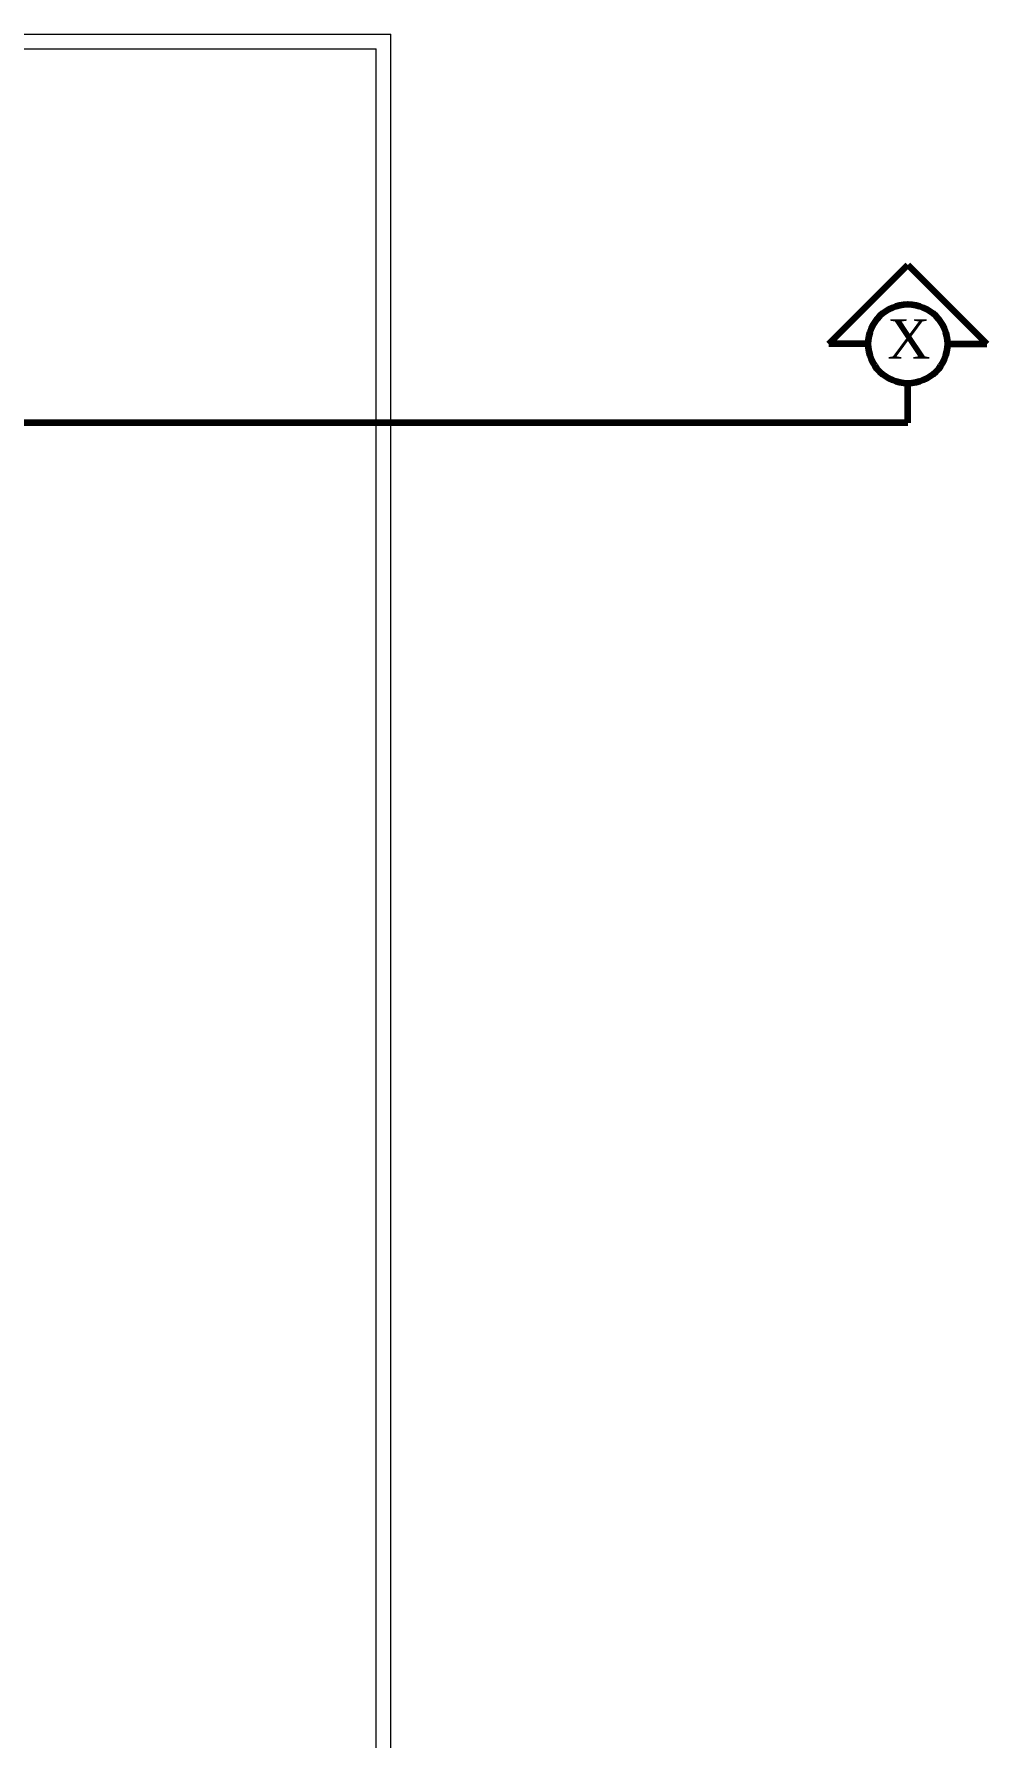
# Model space of a CAD drawing. Header units: inches. Extents: x -59 to 212, y 9 to 737.
# Drawn here: x 45.13 to 49.95, y 19.9 to 28.51 of the extents above; entities that cross this region are included whole.
import ezdxf

# ---------------------------------------------------------------- set-up
doc = ezdxf.new("R2010")
doc.units = ezdxf.units.IN
doc.header["$MEASUREMENT"] = 0
doc.linetypes.add('LÍNEAS_OCULTAS2', pattern=[4.7625, 3.175, -1.5875])
doc.layers.add('arco', color=51, linetype='LÍNEAS_OCULTAS2', lineweight=35)
doc.layers.add('EJES', color=2, linetype='Continuous', lineweight=100)
doc.styles.get("Standard").update_dxf_attribs({"font": 'arial.ttf'})

msp = doc.modelspace()

# ---------------------------------------------------------------- linework, layer by layer
at = {"color": 2, "lineweight": 0}
for p, q in [((44.93366, 28.51095), (46.93366, 28.51095)), ((44.93366, 28.43595), (46.85866, 28.43595)), ((46.85866, 14.38595), (46.85866, 28.43595)), ((46.93366, 14.31095), (46.93366, 28.51095))]:
    msp.add_line(p, q, dxfattribs=at)
at = {"layer": 'EJES'}
for p, q in [((49.14791, 26.94473), (49.54791, 27.34473)), ((49.54791, 27.34473), (49.94791, 26.94473)), ((49.34791, 26.94473), (49.14791, 26.94473)), ((49.74791, 26.94473), (49.94791, 26.94473)), ((49.54791, 26.54473), (49.54791, 26.74473)), ((49.54791, 26.54473), (33.04703, 26.54473))]:
    msp.add_line(p, q, dxfattribs=at)
msp.add_circle((49.54791, 26.94473), 0.2, dxfattribs=at)

# ---------------------------------------------------------------- texts
at = {"layer": 'arco', "insert": (49.44395, 27.06946), "char_height": 0.2, "width": 0.1166522, "attachment_point": 1}
msp.add_mtext('{\\fTimes New Roman|b0|i0|c0|p18;X}', dxfattribs=at)

doc.saveas('drawing.dxf')
